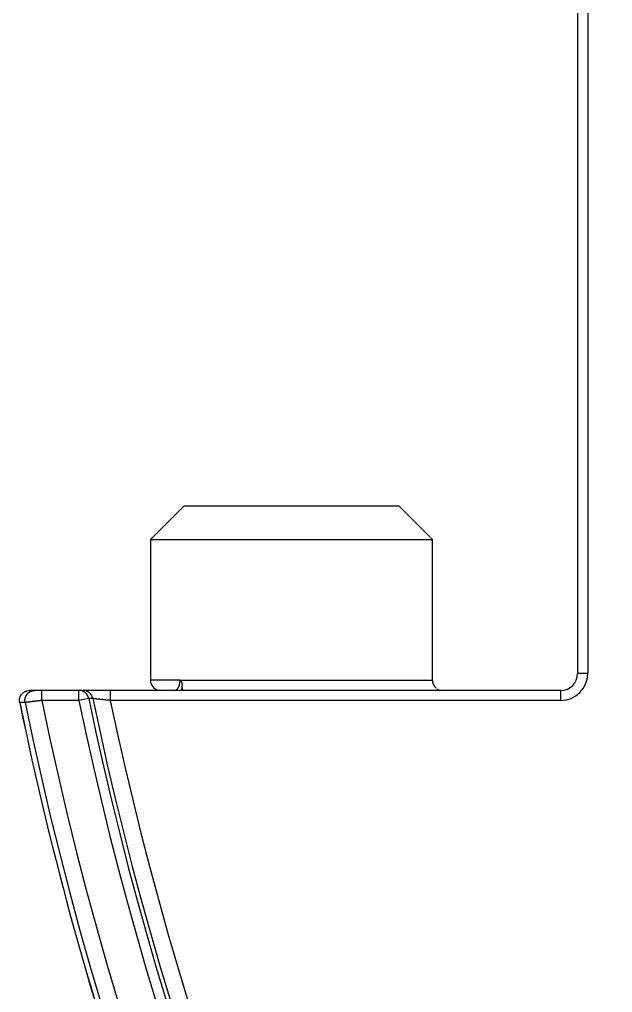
# Model space of a CAD drawing. Header units: millimetres. Extents: x -1286 to 291, y 5350 to 5880.
# Drawn here: x -1159.29 to -1141.53, y 5659.5 to 5688.66 of the extents above; entities that cross this region are included whole.
import ezdxf

# ---------------------------------------------------------------- set-up
doc = ezdxf.new("R2010")
doc.units = ezdxf.units.MM
doc.layers.add('粗实线层', color=7, linetype='Continuous', lineweight=35)

msp = doc.modelspace()

# ---------------------------------------------------------------- linework, layer by layer
at = {"layer": '粗实线层', "lineweight": 25}
for p, q in [((-1142.573, 5708.253), (-1142.573, 5669.058)), ((-1142.272, 5708.253), (-1142.272, 5669.058)), ((-1155.364, 5673.078), (-1154.359, 5674.083)), ((-1154.359, 5674.083), (-1147.927, 5674.083)), ((-1146.922, 5673.078), (-1147.927, 5674.083)), ((-1155.364, 5673.078), (-1146.922, 5673.078)), ((-1155.364, 5673.078), (-1155.364, 5668.857)), ((-1146.922, 5668.857), (-1146.922, 5673.078)), ((-1154.476, 5668.857), (-1155.364, 5668.857)), ((-1154.476, 5668.857), (-1146.922, 5668.857)), ((-1142.272, 5669.058), (-1142.573, 5669.058)), ((-1157.506, 5668.555), (-1158.618, 5668.555)), ((-1157.386, 5668.555), (-1157.506, 5668.555)), ((-1157.506, 5668.254), (-1157.506, 5668.555)), ((-1143.076, 5668.555), (-1156.565, 5668.555)), ((-1156.565, 5668.254), (-1156.565, 5668.555)), ((-1143.076, 5668.254), (-1143.076, 5668.555)), ((-1157.506, 5668.254), (-1158.618, 5668.254)), ((-1157.211, 5668.315), (-1157.506, 5668.254)), ((-1157.091, 5668.315), (-1157.211, 5668.315)), ((-1143.076, 5668.254), (-1156.565, 5668.254)), ((-1159.118, 5668.193), (-1159.279, 5668.193))]:
    msp.add_line(p, q, dxfattribs=at)
for centre, radius, start, end in [((-1059.158, 5688.655), 102.032, 191.56871, 353.81047), ((-1059.158, 5688.655), 101.531, 191.59189, 353.81047), ((-1155.063, 5668.857), 0.301, 180, 270), ((-1146.621, 5668.857), 0.301, 180, 232.0706), ((-1143.076, 5669.058), 0.502, 270, 0), ((-1143.076, 5669.058), 0.804, 270, 0), ((-1059.158, 5688.655), 100.442, 191.71935, 339.08959), ((-1059.158, 5688.655), 100.141, 191.71934, 339.08959), ((-1059.158, 5688.655), 100.022, 191.73334, 338.88345), ((-1059.158, 5688.655), 99.521, 191.82936, 338.86382), ((-1059.158, 5688.655), 102.191, 191.55118, 207.29133), ((-1059.158, 5688.655), 102.19, 191.55052, 207.29133), ((-1059.158, 5688.655), 102.401, 208.57791, 345.69153), ((-1059.158, 5688.655), 102.402, 208.57791, 345.69153)]:
    msp.add_arc(centre, radius, start, end, dxfattribs=at)
for centre, start_param in [((-1157.506, 5668.254), 1.775122), ((-1157.386, 5668.254), 1.775297)]:
    msp.add_ellipse(centre, major_axis=(0, -0.301), ratio=0.998571, start_param=start_param, end_param=3.141593, dxfattribs=at)
for points in [[(-1154.66, 5668.555), (-1154.653, 5668.555), (-1154.641, 5668.556), (-1154.623, 5668.56), (-1154.607, 5668.566), (-1154.591, 5668.574), (-1154.577, 5668.583), (-1154.563, 5668.594), (-1154.551, 5668.607), (-1154.54, 5668.621), (-1154.53, 5668.636), (-1154.521, 5668.651), (-1154.513, 5668.666), (-1154.506, 5668.684), (-1154.499, 5668.703), (-1154.493, 5668.725), (-1154.486, 5668.751), (-1154.481, 5668.781), (-1154.478, 5668.815), (-1154.476, 5668.842), (-1154.476, 5668.857)], [(-1158.823, 5668.555), (-1158.85, 5668.555), (-1158.904, 5668.555), (-1158.958, 5668.555), (-1158.985, 5668.555)], [(-1156.565, 5668.555), (-1156.598, 5668.555), (-1156.665, 5668.555), (-1156.771, 5668.555), (-1156.886, 5668.555), (-1157.005, 5668.555), (-1157.122, 5668.555), (-1157.227, 5668.555), (-1157.311, 5668.555), (-1157.367, 5668.555), (-1157.383, 5668.555), (-1157.386, 5668.555)]]:
    msp.add_open_spline(points, degree=3, dxfattribs=at)
for points, knots in [([(-1154.476, 5668.857), (-1154.476, 5668.857), (-1154.473, 5668.853), (-1154.467, 5668.846), (-1154.459, 5668.834), (-1154.451, 5668.823), (-1154.444, 5668.811), (-1154.437, 5668.799), (-1154.431, 5668.787), (-1154.426, 5668.774), (-1154.422, 5668.762), (-1154.418, 5668.749), (-1154.415, 5668.737), (-1154.413, 5668.724), (-1154.412, 5668.712), (-1154.411, 5668.699), (-1154.411, 5668.691), (-1154.411, 5668.687)], [0, 0, 0, 0, 0.000698, 0.075678, 0.149867, 0.223323, 0.296102, 0.368264, 0.439869, 0.510977, 0.581649, 0.651947, 0.721932, 0.791668, 0.861216, 0.930639, 1, 1, 1, 1]), ([(-1159.279, 5668.193), (-1159.284, 5668.216), (-1159.286, 5668.24), (-1159.284, 5668.288), (-1159.281, 5668.312), (-1159.268, 5668.357), (-1159.259, 5668.379), (-1159.237, 5668.419), (-1159.224, 5668.438), (-1159.195, 5668.47), (-1159.18, 5668.484), (-1159.156, 5668.502), (-1159.148, 5668.507), (-1159.131, 5668.517), (-1159.122, 5668.522), (-1159.094, 5668.535), (-1159.074, 5668.542), (-1159.031, 5668.552), (-1159.008, 5668.555), (-1158.985, 5668.555)], [0, 0, 0, 0, 0.125, 0.125, 0.25, 0.25, 0.375, 0.375, 0.5, 0.5, 0.625, 0.625, 0.6875, 0.6875, 0.75, 0.75, 0.875, 0.875, 1, 1, 1, 1]), ([(-1158.618, 5668.555), (-1158.622, 5668.555), (-1158.639, 5668.555), (-1158.672, 5668.555), (-1158.716, 5668.555), (-1158.759, 5668.555), (-1158.797, 5668.555), (-1158.818, 5668.555), (-1158.822, 5668.555), (-1158.823, 5668.555)], [0, 0, 0, 0, 0.034384, 0.168832, 0.319116, 0.487749, 0.676417, 0.886279, 1, 1, 1, 1]), ([(-1154.43, 5668.555), (-1154.427, 5668.555), (-1154.423, 5668.566), (-1154.418, 5668.604), (-1154.415, 5668.627), (-1154.413, 5668.666), (-1154.412, 5668.676), (-1154.411, 5668.687)], [0, 0, 0, 0, 0.50312, 0.50312, 0.879534, 0.879534, 1, 1, 1, 1]), ([(-1154.406, 5668.549), (-1154.406, 5668.558), (-1154.407, 5668.582), (-1154.409, 5668.612), (-1154.41, 5668.64), (-1154.41, 5668.655), (-1154.411, 5668.667), (-1154.411, 5668.674), (-1154.411, 5668.679), (-1154.411, 5668.683), (-1154.411, 5668.686), (-1154.411, 5668.687)], [0, 0, 0, 0, 0.207639, 0.556087, 0.673951, 0.824742, 0.874381, 0.916772, 0.951856, 0.9796, 1, 1, 1, 1]), ([(-1146.794, 5668.61), (-1146.781, 5668.601), (-1146.768, 5668.592), (-1146.738, 5668.576), (-1146.721, 5668.569), (-1146.688, 5668.558), (-1146.672, 5668.555), (-1146.655, 5668.555)], [0, 0, 0, 0, 0.287528, 0.287528, 0.643764, 0.643764, 1, 1, 1, 1]), ([(-1158.618, 5668.254), (-1158.622, 5668.253), (-1158.629, 5668.252), (-1158.641, 5668.251), (-1158.652, 5668.25), (-1158.663, 5668.248), (-1158.674, 5668.247), (-1158.685, 5668.245), (-1158.696, 5668.244), (-1158.707, 5668.243), (-1158.718, 5668.241), (-1158.728, 5668.24), (-1158.739, 5668.239), (-1158.749, 5668.238), (-1158.759, 5668.236), (-1158.769, 5668.235), (-1158.779, 5668.234), (-1158.789, 5668.233), (-1158.799, 5668.231), (-1158.809, 5668.23), (-1158.818, 5668.229), (-1158.828, 5668.228), (-1158.837, 5668.227), (-1158.846, 5668.225), (-1158.855, 5668.224), (-1158.864, 5668.223), (-1158.872, 5668.222), (-1158.881, 5668.221), (-1158.889, 5668.22), (-1158.897, 5668.219), (-1158.905, 5668.218), (-1158.913, 5668.217), (-1158.921, 5668.216), (-1158.928, 5668.215), (-1158.936, 5668.214), (-1158.943, 5668.213), (-1158.95, 5668.213), (-1158.957, 5668.212), (-1158.964, 5668.211), (-1158.97, 5668.21), (-1158.977, 5668.209), (-1158.983, 5668.208), (-1158.989, 5668.208), (-1158.995, 5668.207), (-1159.001, 5668.206), (-1159.007, 5668.206), (-1159.012, 5668.205), (-1159.018, 5668.204), (-1159.023, 5668.204), (-1159.028, 5668.203), (-1159.033, 5668.203), (-1159.037, 5668.202), (-1159.042, 5668.202), (-1159.046, 5668.201), (-1159.051, 5668.201), (-1159.055, 5668.2), (-1159.059, 5668.2), (-1159.063, 5668.199), (-1159.066, 5668.199), (-1159.07, 5668.198), (-1159.073, 5668.198), (-1159.076, 5668.198), (-1159.08, 5668.197), (-1159.083, 5668.197), (-1159.085, 5668.197), (-1159.088, 5668.196), (-1159.091, 5668.196), (-1159.093, 5668.196), (-1159.096, 5668.196), (-1159.098, 5668.195), (-1159.1, 5668.195), (-1159.102, 5668.195), (-1159.104, 5668.195), (-1159.105, 5668.195), (-1159.107, 5668.194), (-1159.108, 5668.194), (-1159.11, 5668.194), (-1159.111, 5668.194), (-1159.112, 5668.194), (-1159.113, 5668.194), (-1159.114, 5668.194), (-1159.115, 5668.194), (-1159.116, 5668.194), (-1159.117, 5668.193), (-1159.117, 5668.193), (-1159.118, 5668.193), (-1159.118, 5668.193), (-1159.118, 5668.193)], [0, 0, 0, 0, 0.014973, 0.029869, 0.044689, 0.059432, 0.074098, 0.088688, 0.103202, 0.117639, 0.131999, 0.146283, 0.160491, 0.174622, 0.188676, 0.202654, 0.216556, 0.230381, 0.244129, 0.257801, 0.271397, 0.284916, 0.298359, 0.311725, 0.325015, 0.338228, 0.351365, 0.364426, 0.37741, 0.390317, 0.403148, 0.415903, 0.428582, 0.441184, 0.453709, 0.466159, 0.478531, 0.490828, 0.503048, 0.515192, 0.527259, 0.53925, 0.551165, 0.563004, 0.574766, 0.586451, 0.598061, 0.609594, 0.621051, 0.632432, 0.643736, 0.654964, 0.666116, 0.677192, 0.688191, 0.699115, 0.709962, 0.720732, 0.731427, 0.742046, 0.752588, 0.763054, 0.773444, 0.783758, 0.793996, 0.804158, 0.814243, 0.824253, 0.834186, 0.844044, 0.853825, 0.86353, 0.87316, 0.882713, 0.89219, 0.901592, 0.910917, 0.920167, 0.929341, 0.938439, 0.947461, 0.956407, 0.965277, 0.974071, 0.98279, 0.991433, 1, 1, 1, 1]), ([(-1156.565, 5668.254), (-1156.569, 5668.254), (-1156.577, 5668.255), (-1156.589, 5668.256), (-1156.601, 5668.258), (-1156.612, 5668.259), (-1156.624, 5668.26), (-1156.635, 5668.262), (-1156.647, 5668.263), (-1156.658, 5668.264), (-1156.669, 5668.265), (-1156.68, 5668.266), (-1156.691, 5668.267), (-1156.702, 5668.269), (-1156.713, 5668.27), (-1156.723, 5668.271), (-1156.734, 5668.272), (-1156.744, 5668.273), (-1156.754, 5668.274), (-1156.765, 5668.275), (-1156.774, 5668.276), (-1156.784, 5668.277), (-1156.794, 5668.278), (-1156.803, 5668.279), (-1156.813, 5668.28), (-1156.822, 5668.281), (-1156.831, 5668.282), (-1156.84, 5668.283), (-1156.849, 5668.284), (-1156.857, 5668.284), (-1156.866, 5668.285), (-1156.874, 5668.286), (-1156.882, 5668.287), (-1156.89, 5668.288), (-1156.898, 5668.289), (-1156.905, 5668.29), (-1156.913, 5668.29), (-1156.92, 5668.291), (-1156.927, 5668.292), (-1156.934, 5668.293), (-1156.941, 5668.293), (-1156.948, 5668.294), (-1156.954, 5668.295), (-1156.96, 5668.296), (-1156.966, 5668.297), (-1156.972, 5668.297), (-1156.978, 5668.298), (-1156.984, 5668.299), (-1156.989, 5668.299), (-1156.995, 5668.3), (-1157, 5668.301), (-1157.005, 5668.301), (-1157.01, 5668.302), (-1157.014, 5668.303), (-1157.019, 5668.303), (-1157.023, 5668.304), (-1157.027, 5668.304), (-1157.032, 5668.305), (-1157.035, 5668.306), (-1157.039, 5668.306), (-1157.043, 5668.307), (-1157.046, 5668.307), (-1157.05, 5668.308), (-1157.053, 5668.308), (-1157.056, 5668.309), (-1157.059, 5668.309), (-1157.062, 5668.31), (-1157.064, 5668.31), (-1157.067, 5668.311), (-1157.069, 5668.311), (-1157.071, 5668.311), (-1157.073, 5668.312), (-1157.075, 5668.312), (-1157.077, 5668.312), (-1157.079, 5668.313), (-1157.08, 5668.313), (-1157.082, 5668.313), (-1157.083, 5668.314), (-1157.085, 5668.314), (-1157.086, 5668.314), (-1157.087, 5668.314), (-1157.088, 5668.314), (-1157.089, 5668.315), (-1157.089, 5668.315), (-1157.09, 5668.315), (-1157.09, 5668.315), (-1157.091, 5668.315), (-1157.091, 5668.315)], [0, 0, 0, 0, 0.015256, 0.030426, 0.045511, 0.060511, 0.075425, 0.090253, 0.104997, 0.119655, 0.134229, 0.148717, 0.16312, 0.177438, 0.191671, 0.20582, 0.219883, 0.233862, 0.247757, 0.261567, 0.275292, 0.288933, 0.30249, 0.315962, 0.32935, 0.342654, 0.355875, 0.369011, 0.382063, 0.395032, 0.407917, 0.420718, 0.433436, 0.446071, 0.458622, 0.47109, 0.483475, 0.495778, 0.507997, 0.520133, 0.532187, 0.544159, 0.556048, 0.567855, 0.579579, 0.591222, 0.602782, 0.614261, 0.625659, 0.636974, 0.648209, 0.659362, 0.670434, 0.681426, 0.692336, 0.703166, 0.713916, 0.724585, 0.735174, 0.745684, 0.756113, 0.766463, 0.776734, 0.786926, 0.797038, 0.807072, 0.817027, 0.826904, 0.836703, 0.846423, 0.856066, 0.865632, 0.875121, 0.884532, 0.893867, 0.903125, 0.912307, 0.921413, 0.930444, 0.939399, 0.948279, 0.957084, 0.965815, 0.974472, 0.983055, 0.991564, 1, 1, 1, 1])]:
    msp.add_open_spline(points, degree=3, knots=knots, dxfattribs=at)
for points, weights, knots in [([(-1159.118, 5668.193), (-1159.137, 5668.288), (-1159.111, 5668.377), (-1159.056, 5668.444), (-1159.001, 5668.512), (-1158.919, 5668.555), (-1158.823, 5668.555)], [1.00638183815, 1.03282058445, 1.14140736828, 1.33214218962, 1.1414073683, 1.03282058448, 1.00638183816], [0, 0, 0, 0, 0.5, 0.5, 0.5, 1, 1, 1, 1]), ([(-1158.618, 5668.254), (-1158.618, 5668.327), (-1158.618, 5668.392), (-1158.618, 5668.444), (-1158.618, 5668.512), (-1158.618, 5668.555), (-1158.618, 5668.555)], [1.0333152286, 1.08123431259, 1.18084684224, 1.33215281753, 1.14141358755, 1.03282356405, 1.00638274703], [0, 0, 0, 0, 0.442357, 0.442357, 0.442357, 1, 1, 1, 1])]:
    msp.add_rational_spline(points, weights, degree=3, knots=knots, dxfattribs=at)

doc.saveas('drawing.dxf')
